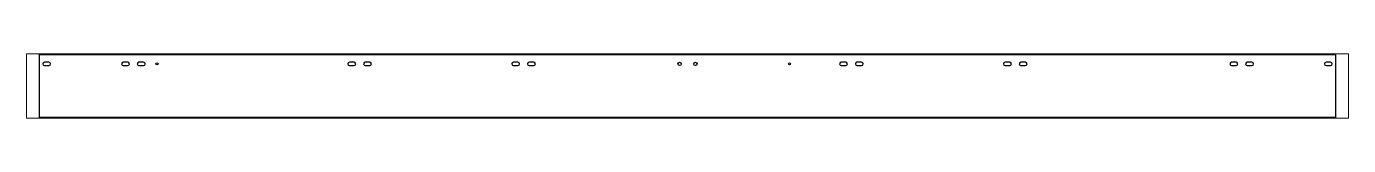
# Paper-space layout 'Layout1' of a CAD drawing. Header units: millimetres. Extents: x 0 to 257, y 91 to 104.
# The model-space entities are those that its viewports show. They can reach past a viewport. Long polylines and large blocks are cut down to what shows.
import ezdxf

# ---------------------------------------------------------------- set-up
doc = ezdxf.new("R2010")
doc.units = ezdxf.units.MM
doc.header["$LTSCALE"] = 25
doc.layers.add('3_Pezzi', color=7, linetype='Continuous')
doc.layers.add('5_Bulloni', color=7, linetype='Continuous')

msp = doc.modelspace()

# ---------------------------------------------------------------- linework, layer by layer
at = {"layer": '3_Pezzi', "color": 3, "linetype": 'Continuous'}
for p, q in [((0, -100), (0, 100)), ((0, 100), (4112, 100)), ((4112, 100), (4112, -100)), ((4112, -100), (0, -100))]:
    msp.add_line(p, q, dxfattribs=at)
at = {"layer": '5_Bulloni', "color": 4, "linetype": 'Continuous'}
for p, q in [((30.3, 75.3), (15.8, 75.3)), ((15.8, 64.8), (30.3, 64.8)), ((280.3, 75.3), (265.8, 75.3)), ((265.8, 64.8), (280.3, 64.8)), ((330.3, 75.3), (315.8, 75.3)), ((315.8, 64.8), (330.3, 64.8)), ((998.2, 75.3), (983.7, 75.3)), ((983.7, 64.8), (998.2, 64.8)), ((1048.2, 75.3), (1033.7, 75.3)), ((1033.7, 64.8), (1048.2, 64.8)), ((1518.2, 75.3), (1503.7, 75.3)), ((1503.7, 64.8), (1518.2, 64.8)), ((1568.2, 75.3), (1553.7, 75.3)), ((1553.7, 64.8), (1568.2, 64.8)), ((2558.2, 75.3), (2543.7, 75.3)), ((2543.7, 64.8), (2558.2, 64.8)), ((2608.2, 75.3), (2593.7, 75.3)), ((2593.7, 64.8), (2608.2, 64.8)), ((3078.2, 75.3), (3063.7, 75.3)), ((3063.7, 64.8), (3078.2, 64.8)), ((3128.2, 75.3), (3113.7, 75.3)), ((3113.7, 64.8), (3128.2, 64.8)), ((3796.3, 75.3), (3781.8, 75.3)), ((3781.8, 64.8), (3796.3, 64.8)), ((3846.3, 75.3), (3831.8, 75.3)), ((3831.8, 64.8), (3846.3, 64.8)), ((4096.3, 75.3), (4081.8, 75.3)), ((4081.8, 64.8), (4096.3, 64.8))]:
    msp.add_line(p, q, dxfattribs=at)
at = {"layer": '5_Bulloni', "color": 2, "linetype": 'Continuous'}
for centre, radius in [((373, 70), 3.25), ((2031, 70), 5.25), ((2081, 70), 5.25), ((2379.5, 70), 3.25)]:
    msp.add_circle(centre, radius, dxfattribs=at)
at = {"layer": '5_Bulloni', "color": 4, "linetype": 'Continuous'}
for centre, start, end in [((15.8, 70), 90, 270), ((30.3, 70), 270, 90), ((265.8, 70), 90, 270), ((280.3, 70), 270, 90), ((315.8, 70), 90, 270), ((330.3, 70), 270, 90), ((983.7, 70), 90, 270), ((998.2, 70), 270, 90), ((1033.7, 70), 90, 270), ((1048.2, 70), 270, 90), ((1503.7, 70), 90, 270), ((1518.2, 70), 270, 90), ((1553.7, 70), 90, 270), ((1568.2, 70), 270, 90), ((2543.7, 70), 90, 270), ((2558.2, 70), 270, 90), ((2593.7, 70), 90, 270), ((2608.2, 70), 270, 90), ((3063.7, 70), 90, 270), ((3078.2, 70), 270, 90), ((3113.7, 70), 90, 270), ((3128.2, 70), 270, 90), ((3781.8, 70), 90, 270), ((3796.3, 70), 270, 90), ((3831.8, 70), 90, 270), ((3846.3, 70), 270, 90), ((4081.8, 70), 90, 270), ((4096.3, 70), 270, 90)]:
    msp.add_arc(centre, 5.25, start, end, dxfattribs=at)

psp = doc.layouts.get("Layout1")

# ---------------------------------------------------------------- viewports
at = {"layer": '0'}
psp.add_viewport(center=(128.5, 97.5), size=(257, 12.50001), view_center_point=(2056, 0), view_height=204.00019, dxfattribs=at)

doc.saveas('drawing.dxf')
